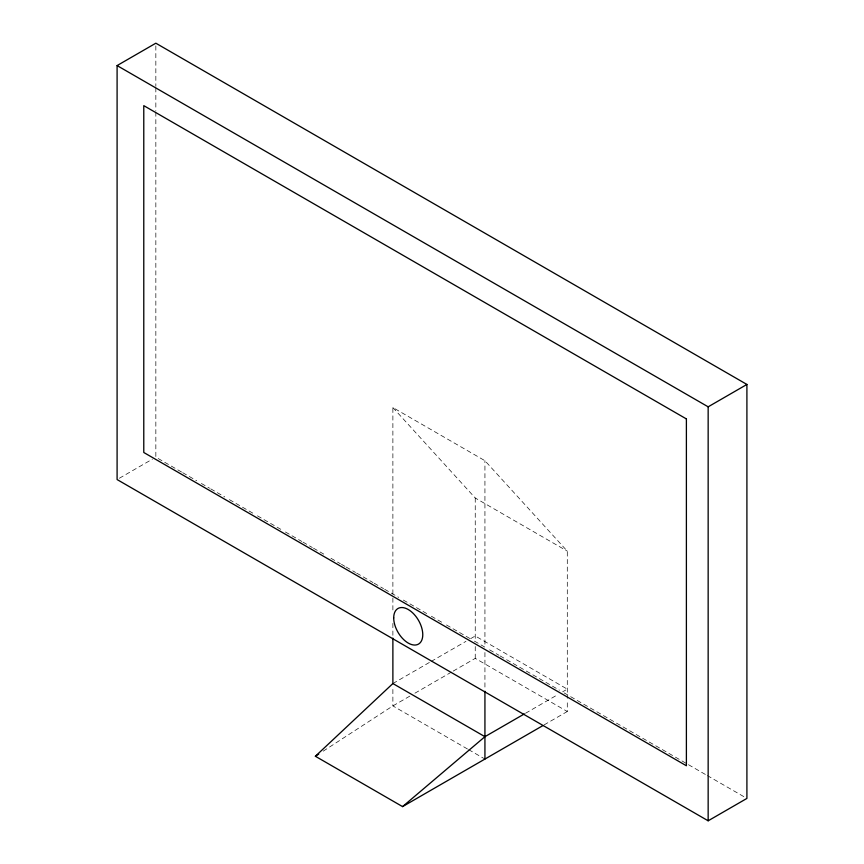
<?xml version="1.0" encoding="UTF-8"?>
<svg xmlns="http://www.w3.org/2000/svg" width="864" height="864" viewBox="0 0 864 864"><rect width="100%" height="100%" fill="white"/><g stroke="black" fill="none" stroke-linecap="round" stroke-linejoin="round"><path stroke-width="0.65" stroke-dasharray="4.32 3.24" d="M323.233 751.151L392.882 705.91L410.281 695.866M119.372 478.235L152.431 459.151M392.882 683.543L430.002 662.105M431.168 661.435L465.966 641.347M470.61 638.669L475.243 635.99L567.292 689.126L562.658 691.816M414.925 693.187L452.045 671.76M453.211 671.09L475.243 658.368L567.292 711.504L567.292 699.667M525.539 713.243L558.014 694.494M544.093 724.907L567.292 711.504M392.882 594.032L392.882 407.56L484.931 460.706L567.292 551.146L567.292 698.35M392.882 407.56L475.243 497.999L567.292 551.146M158.188 458.525L181.537 472.003M182.704 472.684L196.722 480.773M201.388 483.473L209.563 488.192M210.73 488.862L224.737 496.951M229.414 499.651L252.763 513.13M257.44 515.83L280.789 529.308M285.455 532.008L301.806 541.447M302.972 542.117L312.314 547.517M313.481 548.186L325.156 554.926M330.998 558.295L340.34 563.695M341.507 564.365L345.006 566.384M346.183 567.065L355.525 572.454M356.692 573.134L373.032 582.574M374.198 583.243L383.54 588.632M384.707 589.313L398.714 597.391M403.369 600.08L426.676 613.537M431.341 616.226L441.828 622.285M446.483 624.974L469.789 638.431M474.444 641.12L484.931 647.179L484.931 460.706M489.596 649.858L498.906 655.236M500.072 655.916L559.451 690.196M564.106 692.885L706.158 774.9M707.324 775.57L745.751 797.753M467.456 748.969L392.882 705.91L392.882 687.485M468.623 749.639L483.775 758.387M484.931 652.514L484.931 689.926M475.243 497.999L475.243 641.25M475.243 646.52L475.243 658.368M392.882 598.039L392.882 612.727M392.882 623.419L392.882 636.779M155.844 45.9L155.844 86.346M155.844 87.696L155.844 110.624M155.844 111.974L155.844 457.175"/><path stroke-width="1.3" d="M542.938 725.576L402.57 806.609L315.371 756.259L392.882 683.543L392.882 638.118M402.57 806.609L484.931 736.679L524.372 713.912M315.371 756.259L318.74 754.078M117.094 65.578L155.844 43.2L746.906 384.448L746.906 798.422L708.156 820.8L117.094 479.552L117.094 65.578L708.156 406.825L746.906 384.448M392.882 683.543L484.931 736.679M708.156 406.825L708.156 820.8M484.931 691.265L484.931 759.056M686.394 418.921L143.78 105.646L143.78 452.488L686.394 765.763L686.394 418.921M393.703 617.9A20.552 11.869 60 0 0 415.508 645.019A20.552 11.869 60 0 0 415.508 615.956A20.552 11.869 60 0 0 393.703 617.9"/></g></svg>
